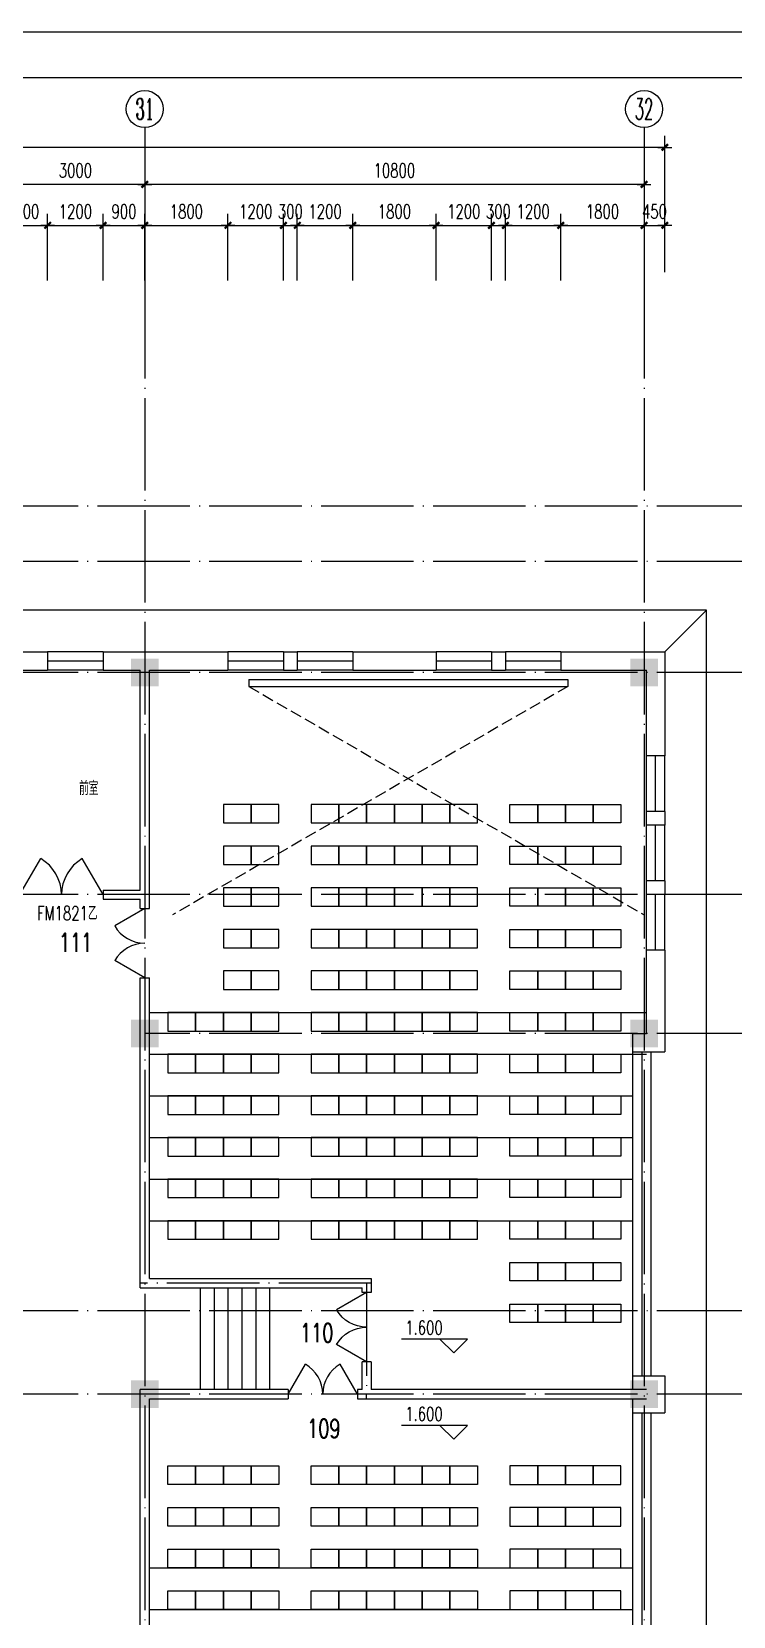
# Model space of a CAD drawing. Extents: x 165127 to 1058185, y 60808 to 144908.
# Drawn here: x 290833 to 306009, y 110653 to 144908 of the extents above; entities that cross this region are included whole.
import ezdxf
from ezdxf.enums import TextEntityAlignment as Align

# ---------------------------------------------------------------- set-up
doc = ezdxf.new("R2010")
doc.units = 0
doc.header["$LTSCALE"] = 1000
doc.linetypes.add('DASH', pattern=[0.35, 0.25, -0.1])
doc.linetypes.add('DOTE', pattern=[2.42, 2, -0.2, 0.02, -0.2])
doc.layers.get('0').update_dxf_attribs({"linetype": 'CONTINUOUS'})
doc.layers.get('DEFPOINTS').update_dxf_attribs({"linetype": 'CONTINUOUS'})
for name, color, linetype in [('AXIS', 3, 'CONTINUOUS'), ('AXIS_TEXT', 7, 'CONTINUOUS'), ('COLUMN', 7, 'CONTINUOUS'), ('DOTE', 1, 'DOTE'), ('F', 252, 'CONTINUOUS'), ('GROUND', 3, 'CONTINUOUS'), ('LVTRY', 6, 'CONTINUOUS'), ('PUB_DIM', 3, 'CONTINUOUS'), ('PUB_TEXT', 7, 'CONTINUOUS'), ('STAIR', 3, 'CONTINUOUS'), ('WALL', 255, 'CONTINUOUS'), ('WINDOW', 2, 'CONTINUOUS'), ('WINDOW_TEXT', 7, 'CONTINUOUS'), ('面积注记', 7, 'CONTINUOUS')]:
    doc.layers.add(name, color=color, linetype=linetype)
doc.styles.add('_HZTXT', font='romans.shx', dxfattribs={"width": 0.7, "bigfont": 'z.shx'})
doc.styles.add('COMPLEX', font='COMPLEX')
doc.styles.add('DIM_FONT', font='SIMPLEX.shx', dxfattribs={"width": 0.7})
doc.styles.add('SIMPLEX', font='SIMPLEX.SHX')
doc.dimstyles.new('AXIS', dxfattribs={"dimtxt": 300, "dimasz": 1, "dimexe": 250, "dimexo": 300, "dimgap": 150, "dimtad": 1, "dimdec": 0, "dimdsep": 46, "dimtxsty": 'DIM_FONT', "dimblk": '_DIMX', "dimcen": 2.5, "dimse1": 1, "dimse2": 1, "dimclrt": 7, "dimadec": 0, "dimazin": 0, "dimtfac": 1, "dimtdec": 0, "dimtix": 1, "dimtmove": 2, "dimatfit": 3, "dimldrblk": '_DIMX', "dimfxl": 1, "dimarcsym": 0})
doc.dimstyles.new('DIMB', dxfattribs={"dimtxt": 300, "dimasz": 1, "dimexe": 250, "dimexo": 300, "dimgap": 150, "dimtad": 1, "dimdec": 0, "dimdsep": 46, "dimtxsty": 'DIM_FONT', "dimblk": '_DIMX', "dimcen": 2.5, "dimse2": 1, "dimclrt": 7, "dimadec": 0, "dimazin": 0, "dimtfac": 1, "dimtdec": 0, "dimtix": 1, "dimtmove": 2, "dimatfit": 3, "dimldrblk": '_DIMX', "dimfxl": 1, "dimarcsym": 0})
doc.dimstyles.new('DIMN', dxfattribs={"dimtxt": 300, "dimasz": 1, "dimexe": 250, "dimexo": 300, "dimgap": 150, "dimtad": 1, "dimdec": 0, "dimdsep": 46, "dimtxsty": 'DIM_FONT', "dimblk": '_DIMX', "dimcen": 2.5, "dimclrt": 7, "dimadec": 0, "dimazin": 0, "dimtfac": 1, "dimtdec": 0, "dimtix": 1, "dimtmove": 2, "dimatfit": 3, "dimldrblk": '_DIMX', "dimfxl": 1, "dimarcsym": 0})

# ---------------------------------------------------------------- blocks, each defined once
blk = doc.blocks.new('_DBLK1')
for p, q in [((-0.5, 0), (-0.25, -0.433)), ((0.5, 0), (0.25, -0.433))]:
    blk.add_line(p, q)
for centre, start, end in [((-0.5, 0), 300, 0), ((0.5, 0), 180, 240)]:
    blk.add_arc(centre, 0.5, start, end)
at = {"layer": 'WINDOW_TEXT', "style": 'SIMPLEX', "flags": 9}
blk.add_attdef('A', text='', height=1, dxfattribs=at).set_placement((0, 1.5), align=Align.MIDDLE)
blk = doc.blocks.new('A$C407C5CBC')
at = {"layer": 'F'}
blk.add_lwpolyline([(0, 600), (400, 600), (400, 0), (0, 0)], close=True, dxfattribs=at)
blk = doc.blocks.new('_FZH')
blk.add_solid([(-0.5, -0.5), (0.5, -0.5), (-0.5, 0.5), (0.5, 0.5)])
blk = doc.blocks.new('A$C34131D43')
at = {"color": 243}
blk.add_line((0, 84100), (160900, 84100), dxfattribs=at)
at = {"color": 244}
blk.add_line((159900, 83100), (2500, 83100), dxfattribs=at)
blk = doc.blocks.new('_AXISO')
blk.add_circle((0, 0), 0.5)
at = {"layer": 'AXIS_TEXT', "style": 'COMPLEX', "width": 1.041667}
blk.add_attdef('A', text='', height=0.56, dxfattribs=at).set_placement((-0.25, -0.28), (0.25, -0.28), align=Align.FIT)
blk = doc.blocks.new('_DIMX')
blk.add_line((-150, 0), (150, 0))
at = {"const_width": 50}
blk.add_lwpolyline([(-70, -70), (70, 70)], dxfattribs=at)
blk = doc.blocks.new('*D25')
at = {"color": 0, "linetype": 'ByBlock'}
blk.add_line((653593, 196199), (642795, 196199), dxfattribs=at)
at = {"layer": 'DEFPOINTS', "color": 0, "linetype": 'ByBlock'}
for p in [(642794, 196199), (642794, 193999), (653594, 193999)]:
    blk.add_point(p, dxfattribs=at)
at = {"color": 0, "linetype": 'ByBlock', "rotation": 180}
blk.add_blockref('_DIMX', (642794, 196199), dxfattribs=at)
at = {"color": 0, "linetype": 'ByBlock'}
blk.add_blockref('_DIMX', (653594, 196199), dxfattribs=at)
at = {"color": 7, "linetype": 'ByBlock', "insert": (648194, 196499), "char_height": 300, "attachment_point": 5, "style": 'DIM_FONT'}
blk.add_mtext('10800', dxfattribs=at)
blk = doc.blocks.new('*D26')
at = {"color": 0, "linetype": 'ByBlock'}
blk.add_line((642793, 196199), (639795, 196199), dxfattribs=at)
at = {"layer": 'DEFPOINTS', "color": 0, "linetype": 'ByBlock'}
for p in [(639794, 196199), (639794, 193999), (642794, 193999)]:
    blk.add_point(p, dxfattribs=at)
at = {"color": 0, "linetype": 'ByBlock', "rotation": 180}
blk.add_blockref('_DIMX', (639794, 196199), dxfattribs=at)
at = {"color": 0, "linetype": 'ByBlock'}
blk.add_blockref('_DIMX', (642794, 196199), dxfattribs=at)
at = {"color": 7, "linetype": 'ByBlock', "insert": (641294, 196499), "char_height": 300, "attachment_point": 5, "style": 'DIM_FONT'}
blk.add_mtext('3000', dxfattribs=at)
blk = doc.blocks.new('*D42')
at = {"color": 0, "linetype": 'ByBlock'}
for p, q in [((527744, 194299), (527744, 197249)), ((654043, 196999), (527745, 196999)), ((654044, 194299), (654044, 197249))]:
    blk.add_line(p, q, dxfattribs=at)
at = {"layer": 'DEFPOINTS', "color": 0, "linetype": 'ByBlock'}
for p in [(527744, 196999), (527744, 193999), (654044, 193999)]:
    blk.add_point(p, dxfattribs=at)
at = {"color": 0, "linetype": 'ByBlock', "rotation": 180}
blk.add_blockref('_DIMX', (527744, 196999), dxfattribs=at)
at = {"color": 0, "linetype": 'ByBlock'}
blk.add_blockref('_DIMX', (654044, 196999), dxfattribs=at)
at = {"color": 7, "linetype": 'ByBlock', "insert": (590894, 197299), "char_height": 300, "attachment_point": 5, "style": 'DIM_FONT'}
blk.add_mtext('126300', dxfattribs=at)
blk = doc.blocks.new('*D253')
at = {"color": 0, "linetype": 'ByBlock'}
for p, q in [((639794, 194122), (639794, 195563)), ((639795, 195313), (640693, 195313)), ((640694, 194122), (640694, 195563))]:
    blk.add_line(p, q, dxfattribs=at)
at = {"layer": 'DEFPOINTS', "color": 0, "linetype": 'ByBlock'}
for p in [(640694, 195313), (639794, 193822), (640694, 193822)]:
    blk.add_point(p, dxfattribs=at)
at = {"color": 0, "linetype": 'ByBlock', "rotation": 180}
blk.add_blockref('_DIMX', (639794, 195313), dxfattribs=at)
at = {"color": 0, "linetype": 'ByBlock'}
blk.add_blockref('_DIMX', (640694, 195313), dxfattribs=at)
at = {"color": 7, "linetype": 'ByBlock', "insert": (640244, 195613), "char_height": 300, "attachment_point": 5, "style": 'DIM_FONT'}
blk.add_mtext('900', dxfattribs=at)
blk = doc.blocks.new('*D254')
at = {"color": 0, "linetype": 'ByBlock'}
for p, q in [((640694, 194122), (640694, 195563)), ((640695, 195313), (641893, 195313)), ((641894, 194122), (641894, 195563))]:
    blk.add_line(p, q, dxfattribs=at)
at = {"layer": 'DEFPOINTS', "color": 0, "linetype": 'ByBlock'}
for p in [(641894, 195313), (640694, 193822), (641894, 193822)]:
    blk.add_point(p, dxfattribs=at)
at = {"color": 0, "linetype": 'ByBlock', "rotation": 180}
blk.add_blockref('_DIMX', (640694, 195313), dxfattribs=at)
at = {"color": 0, "linetype": 'ByBlock'}
blk.add_blockref('_DIMX', (641894, 195313), dxfattribs=at)
at = {"color": 7, "linetype": 'ByBlock', "insert": (641294, 195613), "char_height": 300, "attachment_point": 5, "style": 'DIM_FONT'}
blk.add_mtext('1200', dxfattribs=at)
blk = doc.blocks.new('*D255')
at = {"color": 0, "linetype": 'ByBlock'}
for p, q in [((641894, 194122), (641894, 195563)), ((641895, 195313), (642793, 195313)), ((642794, 194122), (642794, 195563))]:
    blk.add_line(p, q, dxfattribs=at)
at = {"layer": 'DEFPOINTS', "color": 0, "linetype": 'ByBlock'}
for p in [(642794, 195313), (641894, 193822), (642794, 193822)]:
    blk.add_point(p, dxfattribs=at)
at = {"color": 0, "linetype": 'ByBlock', "rotation": 180}
blk.add_blockref('_DIMX', (641894, 195313), dxfattribs=at)
at = {"color": 0, "linetype": 'ByBlock'}
blk.add_blockref('_DIMX', (642794, 195313), dxfattribs=at)
at = {"color": 7, "linetype": 'ByBlock', "insert": (642344, 195613), "char_height": 300, "attachment_point": 5, "style": 'DIM_FONT'}
blk.add_mtext('900', dxfattribs=at)
blk = doc.blocks.new('*D256')
at = {"color": 0, "linetype": 'ByBlock'}
for p, q in [((642794, 194122), (642794, 195563)), ((642795, 195313), (644593, 195313)), ((644594, 194122), (644594, 195563))]:
    blk.add_line(p, q, dxfattribs=at)
at = {"layer": 'DEFPOINTS', "color": 0, "linetype": 'ByBlock'}
for p in [(644594, 195313), (642794, 193822), (644594, 193822)]:
    blk.add_point(p, dxfattribs=at)
at = {"color": 0, "linetype": 'ByBlock', "rotation": 180}
blk.add_blockref('_DIMX', (642794, 195313), dxfattribs=at)
at = {"color": 0, "linetype": 'ByBlock'}
blk.add_blockref('_DIMX', (644594, 195313), dxfattribs=at)
at = {"color": 7, "linetype": 'ByBlock', "insert": (643694, 195613), "char_height": 300, "attachment_point": 5, "style": 'DIM_FONT'}
blk.add_mtext('1800', dxfattribs=at)
blk = doc.blocks.new('*D257')
at = {"color": 0, "linetype": 'ByBlock'}
for p, q in [((644594, 194122), (644594, 195563)), ((644595, 195313), (645793, 195313)), ((645794, 194122), (645794, 195563))]:
    blk.add_line(p, q, dxfattribs=at)
at = {"layer": 'DEFPOINTS', "color": 0, "linetype": 'ByBlock'}
for p in [(645794, 195313), (644594, 193822), (645794, 193822)]:
    blk.add_point(p, dxfattribs=at)
at = {"color": 0, "linetype": 'ByBlock', "rotation": 180}
blk.add_blockref('_DIMX', (644594, 195313), dxfattribs=at)
at = {"color": 0, "linetype": 'ByBlock'}
blk.add_blockref('_DIMX', (645794, 195313), dxfattribs=at)
at = {"color": 7, "linetype": 'ByBlock', "insert": (645194, 195613), "char_height": 300, "attachment_point": 5, "style": 'DIM_FONT'}
blk.add_mtext('1200', dxfattribs=at)
blk = doc.blocks.new('*D258')
at = {"color": 0, "linetype": 'ByBlock'}
for p, q in [((645793, 195313), (645792, 195313)), ((645794, 194122), (645794, 195563)), ((645794, 195313), (646094, 195313)), ((646094, 194122), (646094, 195563)), ((646095, 195313), (646096, 195313))]:
    blk.add_line(p, q, dxfattribs=at)
at = {"layer": 'DEFPOINTS', "color": 0, "linetype": 'ByBlock'}
for p in [(646094, 195313), (645794, 193822), (646094, 193822)]:
    blk.add_point(p, dxfattribs=at)
at = {"color": 0, "linetype": 'ByBlock'}
blk.add_blockref('_DIMX', (645794, 195313), dxfattribs=at)
at = {"color": 0, "linetype": 'ByBlock', "rotation": 180}
blk.add_blockref('_DIMX', (646094, 195313), dxfattribs=at)
at = {"color": 7, "linetype": 'ByBlock', "insert": (645944, 195613), "char_height": 300, "attachment_point": 5, "style": 'DIM_FONT'}
blk.add_mtext('300', dxfattribs=at)
blk = doc.blocks.new('*D259')
at = {"color": 0, "linetype": 'ByBlock'}
for p, q in [((646094, 194122), (646094, 195563)), ((646095, 195313), (647293, 195313)), ((647294, 194122), (647294, 195563))]:
    blk.add_line(p, q, dxfattribs=at)
at = {"layer": 'DEFPOINTS', "color": 0, "linetype": 'ByBlock'}
for p in [(647294, 195313), (646094, 193822), (647294, 193822)]:
    blk.add_point(p, dxfattribs=at)
at = {"color": 0, "linetype": 'ByBlock', "rotation": 180}
blk.add_blockref('_DIMX', (646094, 195313), dxfattribs=at)
at = {"color": 0, "linetype": 'ByBlock'}
blk.add_blockref('_DIMX', (647294, 195313), dxfattribs=at)
at = {"color": 7, "linetype": 'ByBlock', "insert": (646694, 195613), "char_height": 300, "attachment_point": 5, "style": 'DIM_FONT'}
blk.add_mtext('1200', dxfattribs=at)
blk = doc.blocks.new('*D260')
at = {"color": 0, "linetype": 'ByBlock'}
for p, q in [((647294, 194122), (647294, 195563)), ((647295, 195313), (649093, 195313)), ((649094, 194122), (649094, 195563))]:
    blk.add_line(p, q, dxfattribs=at)
at = {"layer": 'DEFPOINTS', "color": 0, "linetype": 'ByBlock'}
for p in [(649094, 195313), (647294, 193822), (649094, 193822)]:
    blk.add_point(p, dxfattribs=at)
at = {"color": 0, "linetype": 'ByBlock', "rotation": 180}
blk.add_blockref('_DIMX', (647294, 195313), dxfattribs=at)
at = {"color": 0, "linetype": 'ByBlock'}
blk.add_blockref('_DIMX', (649094, 195313), dxfattribs=at)
at = {"color": 7, "linetype": 'ByBlock', "insert": (648194, 195613), "char_height": 300, "attachment_point": 5, "style": 'DIM_FONT'}
blk.add_mtext('1800', dxfattribs=at)
blk = doc.blocks.new('*D261')
at = {"color": 0, "linetype": 'ByBlock'}
for p, q in [((649094, 194122), (649094, 195563)), ((649095, 195313), (650293, 195313)), ((650294, 194122), (650294, 195563))]:
    blk.add_line(p, q, dxfattribs=at)
at = {"layer": 'DEFPOINTS', "color": 0, "linetype": 'ByBlock'}
for p in [(650294, 195313), (649094, 193822), (650294, 193822)]:
    blk.add_point(p, dxfattribs=at)
at = {"color": 0, "linetype": 'ByBlock', "rotation": 180}
blk.add_blockref('_DIMX', (649094, 195313), dxfattribs=at)
at = {"color": 0, "linetype": 'ByBlock'}
blk.add_blockref('_DIMX', (650294, 195313), dxfattribs=at)
at = {"color": 7, "linetype": 'ByBlock', "insert": (649694, 195613), "char_height": 300, "attachment_point": 5, "style": 'DIM_FONT'}
blk.add_mtext('1200', dxfattribs=at)
blk = doc.blocks.new('*D262')
at = {"color": 0, "linetype": 'ByBlock'}
for p, q in [((650293, 195313), (650292, 195313)), ((650294, 194122), (650294, 195563)), ((650294, 195313), (650594, 195313)), ((650594, 194122), (650594, 195563)), ((650595, 195313), (650596, 195313))]:
    blk.add_line(p, q, dxfattribs=at)
at = {"layer": 'DEFPOINTS', "color": 0, "linetype": 'ByBlock'}
for p in [(650594, 195313), (650294, 193822), (650594, 193822)]:
    blk.add_point(p, dxfattribs=at)
at = {"color": 0, "linetype": 'ByBlock'}
blk.add_blockref('_DIMX', (650294, 195313), dxfattribs=at)
at = {"color": 0, "linetype": 'ByBlock', "rotation": 180}
blk.add_blockref('_DIMX', (650594, 195313), dxfattribs=at)
at = {"color": 7, "linetype": 'ByBlock', "insert": (650444, 195613), "char_height": 300, "attachment_point": 5, "style": 'DIM_FONT'}
blk.add_mtext('300', dxfattribs=at)
blk = doc.blocks.new('*D263')
at = {"color": 0, "linetype": 'ByBlock'}
for p, q in [((650594, 194122), (650594, 195563)), ((650595, 195313), (651793, 195313)), ((651794, 194122), (651794, 195563))]:
    blk.add_line(p, q, dxfattribs=at)
at = {"layer": 'DEFPOINTS', "color": 0, "linetype": 'ByBlock'}
for p in [(651794, 195313), (650594, 193822), (651794, 193822)]:
    blk.add_point(p, dxfattribs=at)
at = {"color": 0, "linetype": 'ByBlock', "rotation": 180}
blk.add_blockref('_DIMX', (650594, 195313), dxfattribs=at)
at = {"color": 0, "linetype": 'ByBlock'}
blk.add_blockref('_DIMX', (651794, 195313), dxfattribs=at)
at = {"color": 7, "linetype": 'ByBlock', "insert": (651194, 195613), "char_height": 300, "attachment_point": 5, "style": 'DIM_FONT'}
blk.add_mtext('1200', dxfattribs=at)
blk = doc.blocks.new('*D264')
at = {"color": 0, "linetype": 'ByBlock'}
for p, q in [((651794, 194122), (651794, 195563)), ((651795, 195313), (653593, 195313))]:
    blk.add_line(p, q, dxfattribs=at)
at = {"layer": 'DEFPOINTS', "color": 0, "linetype": 'ByBlock'}
for p in [(653594, 195313), (651794, 193822), (653594, 193822)]:
    blk.add_point(p, dxfattribs=at)
at = {"color": 0, "linetype": 'ByBlock', "rotation": 180}
blk.add_blockref('_DIMX', (651794, 195313), dxfattribs=at)
at = {"color": 0, "linetype": 'ByBlock'}
blk.add_blockref('_DIMX', (653594, 195313), dxfattribs=at)
at = {"color": 7, "linetype": 'ByBlock', "insert": (652694, 195613), "char_height": 300, "attachment_point": 5, "style": 'DIM_FONT'}
blk.add_mtext('1800', dxfattribs=at)
blk = doc.blocks.new('*D270')
at = {"color": 0, "linetype": 'ByBlock'}
for p, q in [((653593, 195313), (653592, 195313)), ((653594, 195313), (654044, 195313)), ((654045, 195313), (654046, 195313))]:
    blk.add_line(p, q, dxfattribs=at)
at = {"layer": 'DEFPOINTS', "color": 0, "linetype": 'ByBlock'}
for p in [(654044, 195313), (653594, 193822), (654044, 193822)]:
    blk.add_point(p, dxfattribs=at)
at = {"color": 0, "linetype": 'ByBlock'}
blk.add_blockref('_DIMX', (653594, 195313), dxfattribs=at)
at = {"color": 0, "linetype": 'ByBlock', "rotation": 180}
blk.add_blockref('_DIMX', (654044, 195313), dxfattribs=at)
at = {"color": 7, "linetype": 'ByBlock', "insert": (653819, 195613), "char_height": 300, "attachment_point": 5, "style": 'DIM_FONT'}
blk.add_mtext('450', dxfattribs=at)
blk = doc.blocks.new('_WBLK')
for p, q in [((-0.5, 0.5), (0.5, 0.5)), ((-0.5, 0), (0.5, 0)), ((-0.5, -0.5), (0.5, -0.5))]:
    blk.add_line(p, q)
at = {"layer": 'WINDOW_TEXT', "style": 'SIMPLEX', "flags": 9}
blk.add_attdef('A', text='', height=1, dxfattribs=at).set_placement((0, 1.5), align=Align.MIDDLE)

msp = doc.modelspace()

# ---------------------------------------------------------------- linework, layer by layer
at = {"layer": 'AXIS'}
for p, q in [((293278.4, 142836.6), (293278.4, 139407.6)), ((304078.4, 142836.6), (304078.4, 139407.6))]:
    msp.add_line(p, q, dxfattribs=at)
at = {"layer": 'DOTE'}
for p, q in [((293278.4, 139407.6), (293278.4, 71351.8)), ((304078.4, 139407.6), (304078.4, 71351.8)), ((308775, 134653.1), (261478.4, 134653.1)), ((308775, 133453.1), (241378.4, 133453.1)), ((308775, 131053.1), (280978.4, 131053.1)), ((308775, 126253.1), (241378.4, 126253.1)), ((308775, 123253.1), (293278.4, 123253.1)), ((298178.4, 117853.1), (293178.4, 117853.1)), ((298078.4, 117853.1), (298078.4, 115453.1)), ((308775, 117253.1), (280978.4, 117253.1)), ((308775, 115453.1), (290178.4, 115453.1)), ((298078.4, 115353.1), (298078.4, 115453.1))]:
    msp.add_line(p, q, dxfattribs=at)
at = {"layer": 'F', "linetype": 'DASH'}
for p, q in [((302428.4, 130753.1), (293878.4, 125816.7)), ((295528.4, 130753.1), (304078.4, 125816.7))]:
    msp.add_line(p, q, dxfattribs=at)
at = {"layer": 'GROUND'}
for p, q in [((305428.4, 132403.1), (278428.2, 132403.1)), ((305428.4, 132403.1), (304528.4, 131503.1)), ((305428.4, 77503.1), (305428.4, 132403.1))]:
    msp.add_line(p, q, dxfattribs=at)
at = {"layer": 'LVTRY'}
for p, q in [((295528.4, 130903.1), (295528.4, 130753.1)), ((295528.4, 130903.1), (302428.4, 130903.1)), ((302428.4, 130903.1), (302428.4, 130753.1)), ((295528.4, 130753.1), (302428.4, 130753.1)), ((293378.4, 123703.1), (304128.4, 123703.1)), ((293378.4, 122803.1), (304128.4, 122803.1)), ((293378.4, 121903.1), (303828.4, 121903.1)), ((293378.4, 121003.1), (303828.4, 121003.1)), ((293378.4, 120103.1), (303828.4, 120103.1)), ((293378.4, 119203.1), (303828.4, 119203.1)), ((293378.4, 111703.1), (303828.4, 111703.1)), ((293378.4, 110803.1), (303828.4, 110803.1))]:
    msp.add_line(p, q, dxfattribs=at)
at = {"layer": 'PUB_DIM'}
for p, q in [((299962.4, 116645.2), (298831.6, 116645.2)), ((299662.4, 116645.2), (299962.4, 116345.2)), ((300262.4, 116645.2), (299662.4, 116645.2)), ((299962.4, 116345.2), (300262.4, 116645.2)), ((299962.4, 114780.1), (298831.6, 114780.1)), ((299662.4, 114780.1), (299962.4, 114480.1)), ((300262.4, 114780.1), (299662.4, 114780.1)), ((299962.4, 114480.1), (300262.4, 114780.1))]:
    msp.add_line(p, q, dxfattribs=at)
at = {"layer": 'STAIR'}
for p, q in [((294478.4, 117753.1), (294478.4, 115553.1)), ((294778.4, 117753.1), (294778.4, 115553.1)), ((295078.4, 117753.1), (295078.4, 115553.1)), ((295378.4, 117753.1), (295378.4, 115553.1)), ((295678.4, 117753.1), (295678.4, 115553.1)), ((295978.4, 117753.1), (295978.4, 115553.1))]:
    msp.add_line(p, q, dxfattribs=at)
at = {"layer": 'WALL'}
for p, q in [((289978.4, 131503.1), (291178.4, 131503.1)), ((291178.4, 131503.1), (291178.4, 131103.1)), ((292378.4, 131503.1), (295078.4, 131503.1)), ((292378.4, 131503.1), (292378.4, 131103.1)), ((295078.4, 131503.1), (295078.4, 131103.1)), ((296278.4, 131503.1), (296578.4, 131503.1)), ((296278.4, 131503.1), (296278.4, 131103.1)), ((296578.4, 131503.1), (296578.4, 131103.1)), ((297778.4, 131503.1), (299578.4, 131503.1)), ((297778.4, 131503.1), (297778.4, 131103.1)), ((299578.4, 131503.1), (299578.4, 131103.1)), ((300778.4, 131503.1), (301078.4, 131503.1)), ((300778.4, 131503.1), (300778.4, 131103.1)), ((301078.4, 131503.1), (301078.4, 131103.1)), ((302278.4, 131503.1), (304528.4, 131503.1)), ((302278.4, 131503.1), (302278.4, 131103.1)), ((304528.4, 131503.1), (304528.4, 129253.1)), ((289978.4, 131103.1), (291178.4, 131103.1)), ((292378.4, 131103.1), (293178.4, 131103.1)), ((293178.4, 126353.1), (293178.4, 131103.1)), ((293378.4, 125953.1), (293378.4, 131103.1)), ((293378.4, 131103.1), (295078.4, 131103.1)), ((296278.4, 131103.1), (296578.4, 131103.1)), ((297778.4, 131103.1), (299578.4, 131103.1)), ((300778.4, 131103.1), (301078.4, 131103.1)), ((302278.4, 131103.1), (304128.4, 131103.1)), ((304128.4, 129253.1), (304128.4, 131103.1)), ((304528.4, 129253.1), (304128.4, 129253.1)), ((304528.4, 128053.1), (304128.4, 128053.1)), ((304128.4, 127753.1), (304128.4, 128053.1)), ((304528.4, 128053.1), (304528.4, 127753.1)), ((304528.4, 127753.1), (304128.4, 127753.1)), ((304528.4, 126553.1), (304128.4, 126553.1)), ((304128.4, 126253.1), (304128.4, 126553.1)), ((304528.4, 126553.1), (304528.4, 126253.1)), ((292378.4, 126353.1), (292378.4, 126153.1)), ((292378.4, 126353.1), (293178.4, 126353.1)), ((292378.4, 126153.1), (293178.4, 126153.1)), ((293178.4, 125953.1), (293178.4, 126153.1)), ((304528.4, 126253.1), (304128.4, 126253.1)), ((293178.4, 125953.1), (293378.4, 125953.1)), ((304528.4, 125053.1), (304128.4, 125053.1)), ((304128.4, 123253.1), (304128.4, 125053.1)), ((304528.4, 125053.1), (304528.4, 122853.1)), ((293178.4, 117753.1), (293178.4, 124453.1)), ((293178.4, 124453.1), (293378.4, 124453.1)), ((293378.4, 117953.1), (293378.4, 124453.1)), ((303828.4, 123253.1), (303828.4, 122853.1)), ((303828.4, 123253.1), (304128.4, 123253.1)), ((303828.4, 122853.1), (304528.4, 122853.1)), ((293378.4, 117953.1), (298178.4, 117953.1)), ((298178.4, 117953.1), (298178.4, 117653.1)), ((293178.4, 117753.1), (297978.4, 117753.1)), ((297978.4, 117653.1), (297978.4, 117753.1)), ((298178.4, 117653.1), (297978.4, 117653.1)), ((297978.4, 115553.1), (297978.4, 116153.1)), ((298178.4, 116153.1), (297978.4, 116153.1)), ((298178.4, 116153.1), (298178.4, 115553.1)), ((303828.4, 115853.1), (304528.4, 115853.1)), ((303828.4, 115853.1), (303828.4, 115553.1)), ((304528.4, 115853.1), (304528.4, 115053.1)), ((293178.4, 102253.1), (293178.4, 115553.1)), ((296378.4, 115553.1), (293178.4, 115553.1)), ((296378.4, 115553.1), (296378.4, 115353.1)), ((297978.4, 115553.1), (297878.4, 115553.1)), ((297878.4, 115553.1), (297878.4, 115353.1)), ((304128.4, 115553.1), (298178.4, 115553.1)), ((293378.4, 102253.1), (293378.4, 115353.1)), ((293378.4, 115353.1), (296378.4, 115353.1)), ((297878.4, 115353.1), (304128.4, 115353.1)), ((303828.4, 115353.1), (303828.4, 115053.1)), ((303828.4, 115053.1), (304528.4, 115053.1))]:
    msp.add_line(p, q, dxfattribs=at)
at = {"layer": 'WINDOW'}
for p, q in [((303828.4, 122853.1), (303828.4, 115853.1)), ((304028.4, 122853.1), (304028.4, 115853.1)), ((304228.4, 122853.1), (304228.4, 115853.1)), ((303828.4, 115053.1), (303828.4, 108053.1)), ((304028.4, 115053.1), (304028.4, 108053.1)), ((304228.4, 115053.1), (304228.4, 108053.1))]:
    msp.add_line(p, q, dxfattribs=at)

# ---------------------------------------------------------------- block references
at = {"layer": 'AXIS'}
ref = msp.add_blockref('_AXISO', (293278.4, 143236.6), dxfattribs=dict(at, xscale=800, yscale=800, zscale=800))
ref.add_attrib('A', '31', dxfattribs={"layer": 'AXIS_TEXT', "height": 448, "style": 'COMPLEX', "width": 0.669643}).set_placement((293078.4, 143012.6), (293478.4, 143012.6), align=Align.FIT)
ref = msp.add_blockref('_AXISO', (304078.4, 143236.6), dxfattribs=dict(at, xscale=800, yscale=800, zscale=800))
ref.add_attrib('A', '32', dxfattribs={"layer": 'AXIS_TEXT', "height": 448, "style": 'COMPLEX', "width": 0.568182}).set_placement((303878.4, 143012.6), (304278.4, 143012.6), align=Align.FIT)
at = {"layer": 'COLUMN', "xscale": -600, "yscale": 600, "zscale": 600}
for p in [(293278.4, 131053.1), (304078.4, 131053.1), (293278.4, 123253.1), (304078.4, 123253.1), (293278.4, 115453.1), (304078.4, 115453.1)]:
    msp.add_blockref('_FZH', p, dxfattribs=at)
at = {"layer": 'STAIR', "xscale": -1}
for p, rotation in [((294978.4, 127803.1), 270), ((295578.4, 127803.1), 270), ((296878.4, 127803.1), 270), ((297478.4, 127803.1), 270), ((298078.4, 127803.1), 270), ((298678.4, 127803.1), 270), ((299278.4, 127803.1), 270), ((299878.4, 127803.1), 270), ((294978.4, 126903.1), 270), ((295578.4, 126903.1), 270), ((296878.4, 126903.1), 270), ((297478.4, 126903.1), 270), ((298078.4, 126903.1), 270), ((298678.4, 126903.1), 270), ((299278.4, 126903.1), 270), ((299878.4, 126903.1), 270), ((294978.4, 126003.1), 270), ((295578.4, 126003.1), 270), ((296878.4, 126003.1), 270), ((297478.4, 126003.1), 270), ((298078.4, 126003.1), 270), ((298678.4, 126003.1), 270), ((299278.4, 126003.1), 270), ((299878.4, 126003.1), 270), ((294978.4, 125103.1), 270), ((295578.4, 125103.1), 270), ((296878.4, 125103.1), 270), ((297478.4, 125103.1), 270), ((298078.4, 125103.1), 270), ((298678.4, 125103.1), 270), ((299278.4, 125103.1), 270), ((299878.4, 125103.1), 270), ((294978.4, 124203.1), 270), ((295578.4, 124203.1), 270), ((296878.4, 124203.1), 270), ((297478.4, 124203.1), 270), ((298078.4, 124203.1), 270), ((298678.4, 124203.1), 270), ((299278.4, 124203.1), 270), ((299878.4, 124203.1), 270), ((293778.4, 123303.1), 270), ((294378.4, 123303.1), 270), ((294978.4, 123303.1), 270), ((295578.4, 123303.1), 270), ((296878.4, 123303.1), 270), ((297478.4, 123303.1), 270), ((298078.4, 123303.1), 270), ((298678.4, 123303.1), 270), ((299278.4, 123303.1), 270), ((299878.4, 123303.1), 270), ((293778.4, 122403.1), 270), ((294378.4, 122403.1), 270), ((294978.4, 122403.1), 270), ((295578.4, 122403.1), 270), ((296878.4, 122403.1), 270), ((297478.4, 122403.1), 270), ((298078.4, 122403.1), 270), ((298678.4, 122403.1), 270), ((299278.4, 122403.1), 270), ((299878.4, 122403.1), 270), ((293778.4, 121503.1), 270), ((294378.4, 121503.1), 270), ((294978.4, 121503.1), 270), ((295578.4, 121503.1), 270), ((296878.4, 121503.1), 270), ((297478.4, 121503.1), 270), ((298078.4, 121503.1), 270), ((298678.4, 121503.1), 270), ((299278.4, 121503.1), 270), ((299878.4, 121503.1), 270), ((293778.4, 120603.1), 270), ((294378.4, 120603.1), 270), ((294978.4, 120603.1), 270), ((295578.4, 120603.1), 270), ((296878.4, 120603.1), 270), ((297478.4, 120603.1), 270), ((298078.4, 120603.1), 270), ((298678.4, 120603.1), 270), ((299278.4, 120603.1), 270), ((299878.4, 120603.1), 270), ((293778.4, 119703.1), 270), ((294378.4, 119703.1), 270), ((294978.4, 119703.1), 270), ((295578.4, 119703.1), 270), ((296878.4, 119703.1), 270), ((297478.4, 119703.1), 270), ((298078.4, 119703.1), 270), ((298678.4, 119703.1), 270), ((299278.4, 119703.1), 270), ((299878.4, 119703.1), 270), ((293778.4, 118803.1), 270), ((294378.4, 118803.1), 270), ((294978.4, 118803.1), 270), ((295578.4, 118803.1), 270), ((296878.4, 118803.1), 270), ((297478.4, 118803.1), 270), ((298078.4, 118803.1), 270), ((298678.4, 118803.1), 270), ((299278.4, 118803.1), 270), ((299878.4, 118803.1), 270), ((301778.4, 113903.1), 90), ((302378.4, 113903.1), 90), ((302978.4, 113903.1), 90), ((303578.4, 113903.1), 90), ((301778.4, 113003.1), 90), ((302378.4, 113003.1), 90), ((302978.4, 113003.1), 90), ((303578.4, 113003.1), 90), ((301778.4, 112103.1), 90), ((302378.4, 112103.1), 90), ((302978.4, 112103.1), 90), ((303578.4, 112103.1), 90), ((301778.4, 111203.1), 90), ((302378.4, 111203.1), 90), ((302978.4, 111203.1), 90), ((303578.4, 111203.1), 90)]:
    msp.add_blockref('A$C407C5CBC', p, dxfattribs=dict(at, rotation=rotation))
at = {"layer": 'STAIR'}
for p, rotation in [((301778.4, 127803.1), 90), ((302378.4, 127803.1), 90), ((302978.4, 127803.1), 90), ((303578.4, 127803.1), 90), ((303578.4, 127803.1), 90), ((301778.4, 126903.1), 90), ((302378.4, 126903.1), 90), ((302978.4, 126903.1), 90), ((303578.4, 126903.1), 90), ((303578.4, 126903.1), 90), ((301778.4, 126003.1), 90), ((302378.4, 126003.1), 90), ((302978.4, 126003.1), 90), ((303578.4, 126003.1), 90), ((303578.4, 126003.1), 90), ((301778.4, 125103.1), 90), ((302378.4, 125103.1), 90), ((302978.4, 125103.1), 90), ((303578.4, 125103.1), 90), ((303578.4, 125103.1), 90), ((301778.4, 124203.1), 90), ((302378.4, 124203.1), 90), ((302978.4, 124203.1), 90), ((303578.4, 124203.1), 90), ((303578.4, 124203.1), 90), ((301778.4, 123303.1), 90), ((302378.4, 123303.1), 90), ((302978.4, 123303.1), 90), ((303578.4, 123303.1), 90), ((303578.4, 123303.1), 90), ((301778.4, 122403.1), 90), ((302378.4, 122403.1), 90), ((302978.4, 122403.1), 90), ((303578.4, 122403.1), 90), ((303578.4, 122403.1), 90), ((301778.4, 121503.1), 90), ((302378.4, 121503.1), 90), ((302978.4, 121503.1), 90), ((303578.4, 121503.1), 90), ((303578.4, 121503.1), 90), ((301778.4, 120603.1), 90), ((302378.4, 120603.1), 90), ((302978.4, 120603.1), 90), ((303578.4, 120603.1), 90), ((303578.4, 120603.1), 90), ((301778.4, 119703.1), 90), ((302378.4, 119703.1), 90), ((302978.4, 119703.1), 90), ((303578.4, 119703.1), 90), ((303578.4, 119703.1), 90), ((301778.4, 118803.1), 90), ((302378.4, 118803.1), 90), ((302978.4, 118803.1), 90), ((303578.4, 118803.1), 90), ((303578.4, 118803.1), 90), ((301778.4, 117903.1), 90), ((302378.4, 117903.1), 90), ((302978.4, 117903.1), 90), ((303578.4, 117903.1), 90), ((303578.4, 117903.1), 90), ((301778.4, 117003.1), 90), ((302378.4, 117003.1), 90), ((302978.4, 117003.1), 90), ((303578.4, 117003.1), 90), ((303578.4, 117003.1), 90), ((293778.4, 113903.1), 270), ((294378.4, 113903.1), 270), ((294978.4, 113903.1), 270), ((295578.4, 113903.1), 270), ((296878.4, 113903.1), 270), ((297478.4, 113903.1), 270), ((298078.4, 113903.1), 270), ((298678.4, 113903.1), 270), ((299278.4, 113903.1), 270), ((299878.4, 113903.1), 270), ((293778.4, 113003.1), 270), ((294378.4, 113003.1), 270), ((294978.4, 113003.1), 270), ((295578.4, 113003.1), 270), ((296878.4, 113003.1), 270), ((297478.4, 113003.1), 270), ((298078.4, 113003.1), 270), ((298678.4, 113003.1), 270), ((299278.4, 113003.1), 270), ((299878.4, 113003.1), 270), ((293778.4, 112103.1), 270), ((294378.4, 112103.1), 270), ((294978.4, 112103.1), 270), ((295578.4, 112103.1), 270), ((296878.4, 112103.1), 270), ((297478.4, 112103.1), 270), ((298078.4, 112103.1), 270), ((298678.4, 112103.1), 270), ((299278.4, 112103.1), 270), ((299878.4, 112103.1), 270), ((293778.4, 111203.1), 270), ((294378.4, 111203.1), 270), ((294978.4, 111203.1), 270), ((295578.4, 111203.1), 270), ((296878.4, 111203.1), 270), ((297478.4, 111203.1), 270), ((298078.4, 111203.1), 270), ((298678.4, 111203.1), 270), ((299278.4, 111203.1), 270), ((299878.4, 111203.1), 270)]:
    msp.add_blockref('A$C407C5CBC', p, dxfattribs=dict(at, rotation=rotation))
at = {"layer": 'WINDOW'}
msp.add_blockref('A$C34131D43', (165127, 60808.1), dxfattribs=at)
for name, p, xscale, yscale, zscale in [('_WBLK', (291778.4, 131303.1), -1200, 400.0000000000292, 1200), ('_WBLK', (295678.4, 131303.1), -1200, 400.0000000000292, 1200), ('_WBLK', (297178.4, 131303.1), -1200, 400.0000000000292, 1200), ('_WBLK', (300178.4, 131303.1), -1200, 400.0000000000582, 1200), ('_WBLK', (301678.4, 131303.1), -1200, 400, 1200), ('_DBLK1', (291478.4, 126253.1), -1800, -1800, 1800), ('_DBLK1', (297128.4, 115453.1), -1500, -1500, 1500)]:
    msp.add_blockref(name, p, dxfattribs=dict(at, xscale=xscale, yscale=yscale, zscale=zscale))
for name, p, xscale, yscale, zscale, rotation in [('_WBLK', (304328.4, 128653.1), -1200, 400, 1200, 270), ('_WBLK', (304328.4, 127153.1), -1200, 399.9999999998836, 1200, 270), ('_WBLK', (304328.4, 125653.1), -1200, 400, 1200, 270), ('_DBLK1', (293278.4, 125203.1), -1500, -1500, 1500, 90), ('_DBLK1', (298078.4, 116903.1), -1500, 1500, 1500, 270)]:
    msp.add_blockref(name, p, dxfattribs=dict(at, xscale=xscale, yscale=yscale, zscale=zscale, rotation=rotation))

# ---------------------------------------------------------------- texts
at = {"layer": 'PUB_DIM', "style": 'DIM_FONT', "width": 0.7}
for p in [(299317.5, 116892.4), (299317.5, 115027.4)]:
    msp.add_text('1.600', height=300, dxfattribs=at).set_placement(p, align=Align.MIDDLE)
at = {"layer": 'PUB_TEXT', "style": '_HZTXT', "width": 0.7}
for s, p in [('前室 ', (291857, 128403.8)), ('FM1821乙', (290951.4, 125703.6))]:
    msp.add_text(s, height=300, dxfattribs=at).set_placement(p)
at = {"layer": '面积注记', "char_height": 400, "width": 2582.996, "attachment_point": 1, "style": 'DIM_FONT'}
for s, insert in [('111', (291423.3, 125420.6)), ('110', (296639.3, 116980.2)), ('109', (296792.6, 114912.4))]:
    msp.add_mtext(s, dxfattribs=dict(at, insert=insert))

# ---------------------------------------------------------------- dimensions: what is measured, and where the dimension line sits
at = {"layer": 'AXIS'}
for p1, p2, distance, dimstyle, picture, middle in [((304528.4, 139407.6), (178228.4, 139407.6), -3000, 'DIMN', '*D42', (241378.4, 142707.6)), ((304078.4, 139407.6), (293278.4, 139407.6), -2200, 'AXIS', '*D25', (298678.4, 141907.6))]:
    dim = msp.add_aligned_dim(p1=p1, p2=p2, distance=distance, dimstyle=dimstyle, dxfattribs=at)
    dim.commit()
    dim.dimension.update_dxf_attribs({"geometry": picture, "text_midpoint": middle, "insert": (-349515.7, -54591.7)})
dim = msp.add_linear_dim(base=(290278.4, 141607.6), p1=(293278.4, 139407.6), p2=(290278.4, 139407.6), dimstyle='AXIS', dxfattribs=at)
dim.commit()
dim.dimension.update_dxf_attribs({"geometry": '*D26', "text_midpoint": (291778.4, 141907.6), "insert": (-349515.7, -54591.7)})
at = {"layer": 'PUB_DIM'}
for p1, p2, dimstyle, picture, middle in [((290278.1, 139230.3), (291178.1, 139230.3), 'DIMN', '*D253', (290728.1, 141021.5)), ((291178.1, 139230.3), (292378.1, 139230.3), 'DIMN', '*D254', (291778.1, 141021.5)), ((292378.1, 139230.3), (293278.1, 139230.3), 'DIMN', '*D255', (292828.1, 141021.5)), ((293278.1, 139230.3), (295078.1, 139230.3), 'DIMN', '*D256', (294178.1, 141021.5)), ((295078.1, 139230.3), (296278.1, 139230.3), 'DIMN', '*D257', (295678.1, 141021.5)), ((296278.1, 139230.3), (296578.1, 139230.3), 'DIMN', '*D258', (296428.1, 141021.5)), ((296578.1, 139230.3), (297778.1, 139230.3), 'DIMN', '*D259', (297178.1, 141021.5)), ((297778.1, 139230.3), (299578.1, 139230.3), 'DIMN', '*D260', (298678.1, 141021.5)), ((299578.1, 139230.3), (300778.1, 139230.3), 'DIMN', '*D261', (300178.1, 141021.5)), ((300778.1, 139230.3), (301078.1, 139230.3), 'DIMN', '*D262', (300928.1, 141021.5)), ((301078.1, 139230.3), (302278.1, 139230.3), 'DIMN', '*D263', (301678.1, 141021.5)), ((302278.1, 139230.3), (304078.4, 139230.3), 'DIMB', '*D264', (303178.2, 141021.5)), ((304078.4, 139230.3), (304528.4, 139230.3), 'AXIS', '*D270', (304303.4, 141021.5))]:
    dim = msp.add_aligned_dim(p1=p1, p2=p2, distance=1491.2, dimstyle=dimstyle, dxfattribs=at)
    dim.commit()
    dim.dimension.update_dxf_attribs({"geometry": picture, "text_midpoint": middle, "insert": (-349515.7, -54591.7)})

doc.saveas('drawing.dxf')
